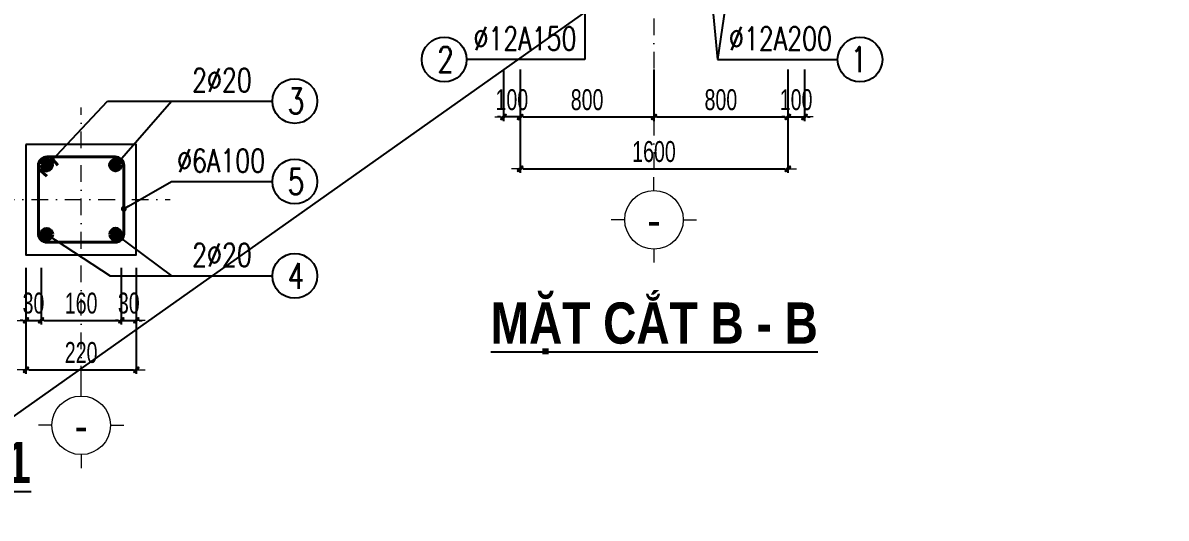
# Model space of a CAD drawing. Header units: millimetres. Extents: x -295047 to 29144, y -724756 to -246879.
# Drawn here: x -132418 to -125581, y -351839 to -348879 of the extents above; entities that cross this region are included whole.
import ezdxf
from ezdxf.enums import TextEntityAlignment as Align

# ---------------------------------------------------------------- set-up
doc = ezdxf.new("R2010")
doc.units = ezdxf.units.MM
doc.header["$MEASUREMENT"] = 0
doc.header["$PDMODE"] = 32
doc.linetypes.add('DASHDOT', pattern=[1, 0.5, -0.25, 0, -0.25])
doc.layers.get('Defpoints').update_dxf_attribs({"color": 1})
doc.layers.add('KCS_Plotter', color=11, linetype='Continuous', plot=False)
for name, color, linetype, lineweight in [('LC Dim', 8, 'Continuous', 18), ('LC ISO', 153, 'Continuous', 13), ('LC Net dam2', 6, 'Continuous', 40), ('LC Net dam3', 1, 'Continuous', 60), ('LC Net manh', 219, 'Continuous', 5), ('LC Net thay', 7, 'Continuous', 25), ('LC Net truc', 79, 'DASHDOT', 13), ('LC Text1', 3, 'Continuous', 20), ('LC Text2', 7, 'Continuous', 25)]:
    doc.layers.add(name, color=color, linetype=linetype, lineweight=lineweight)
doc.styles.add('HOATBIF', font='hoatbif.shx', dxfattribs={"width": 0.7})
doc.styles.add('LC 1', font='VHAVANB_1.TTF')
doc.styles.add('LC 3', font='vnsimli.shx', dxfattribs={"width": 0.75})
doc.styles.add('LC3', font='VHARIALB_1.TTF', dxfattribs={"width": 0.8})
doc.dimstyles.new('1-100(1-50)', dxfattribs={"dimscale": 50, "dimtxt": 2.5, "dimasz": 0.35, "dimexe": 0.5, "dimexo": 0, "dimgap": 0.8, "dimtad": 1, "dimdec": 0, "dimzin": 0, "dimdsep": 46, "dimtxsty": 'HOATBIF', "dimblk1": 'DOT', "dimblk2": 'DOT', "dimsah": 1, "dimcen": -1, "dimdle": 1, "dimclrd": 256, "dimclre": 256, "dimclrt": 4, "dimadec": 3, "dimazin": 2, "dimtfac": 0.333333, "dimtdec": 0, "dimtix": 1, "dimtmove": 2, "dimatfit": 3, "dimldrblk": 'DOT', "dimfxl": 1, "dimtvp": 0.833333, "dimtolj": 1, "dimtzin": 0, "dimarcsym": 0})

# ---------------------------------------------------------------- blocks, each defined once
blk = doc.blocks.new('theptron1')
at = {"layer": 'LC Net dam3'}
for p, q in [((-0.5, 0), (0.5, 0)), ((-0.35, 0.35), (0.35, -0.35)), ((0.35, 0.35), (-0.35, -0.35)), ((0, 0.5), (0, -0.5))]:
    blk.add_line(p, q, dxfattribs=at)
blk.add_circle((0, 0), 0.5, dxfattribs=at)
blk = doc.blocks.new('DOT')
at = {"layer": 'LC Dim'}
blk.add_line((-3, 0), (3, 0), dxfattribs=at)
at = {"layer": 'LC Dim', "color": 4}
blk.add_line((-1, -1), (1, 1), dxfattribs=at)
blk.add_lwpolyline([(0.5, 1), (-1, -0.5), (-0.5, -1), (1, 0.5)], close=True, dxfattribs=at)
blk = doc.blocks.new('*D113')
at = {"layer": 'Defpoints', "color": 0, "ltscale": 2, "transparency": 16777216}
for p in [(-132399.8, -350343.7), (-132309.8, -350343.7), (-132309.8, -350657)]:
    blk.add_point(p, dxfattribs=at)
at = {"layer": 'LC Dim', "lineweight": -2, "ltscale": 2, "transparency": 16777216}
for p, q in [((-132399.8, -350343.7), (-132399.8, -350682)), ((-132309.8, -350343.7), (-132309.8, -350682)), ((-132417.3, -350657), (-132434.8, -350657)), ((-132399.8, -350657), (-132309.8, -350657)), ((-132292.3, -350657), (-132274.8, -350657))]:
    blk.add_line(p, q, dxfattribs=at)
at = {"layer": 'LC Dim', "lineweight": -2, "ltscale": 2, "transparency": 16777216, "xscale": 17.5, "yscale": 17.5, "zscale": 17.5}
blk.add_blockref('DOT', (-132399.8, -350657), dxfattribs=at)
at = {"layer": 'LC Dim', "lineweight": -2, "ltscale": 2, "transparency": 16777216, "xscale": 17.5, "yscale": 17.5, "zscale": 17.5, "rotation": 180}
blk.add_blockref('DOT', (-132309.8, -350657), dxfattribs=at)
at = {"layer": 'LC Dim', "color": 4, "ltscale": 2, "transparency": 16777216, "insert": (-132354.8, -350554.5), "char_height": 125, "attachment_point": 5, "style": 'HOATBIF'}
blk.add_mtext('\\A1;30', dxfattribs=at)
blk = doc.blocks.new('*D114')
at = {"layer": 'Defpoints', "color": 0, "ltscale": 2, "transparency": 16777216}
for p in [(-132309.8, -350343.7), (-131829.8, -350343.7), (-131829.8, -350657)]:
    blk.add_point(p, dxfattribs=at)
at = {"layer": 'LC Dim', "lineweight": -2, "ltscale": 2, "transparency": 16777216}
for p, q in [((-132309.8, -350343.7), (-132309.8, -350682)), ((-131829.8, -350343.7), (-131829.8, -350682)), ((-132292.3, -350657), (-131847.3, -350657))]:
    blk.add_line(p, q, dxfattribs=at)
at = {"layer": 'LC Dim', "lineweight": -2, "ltscale": 2, "transparency": 16777216, "xscale": 17.5, "yscale": 17.5, "zscale": 17.5, "rotation": 180}
blk.add_blockref('DOT', (-132309.8, -350657), dxfattribs=at)
at = {"layer": 'LC Dim', "lineweight": -2, "ltscale": 2, "transparency": 16777216, "xscale": 17.5, "yscale": 17.5, "zscale": 17.5}
blk.add_blockref('DOT', (-131829.8, -350657), dxfattribs=at)
at = {"layer": 'LC Dim', "color": 4, "ltscale": 2, "transparency": 16777216, "insert": (-132069.8, -350554.5), "char_height": 125, "attachment_point": 5, "style": 'HOATBIF'}
blk.add_mtext('\\A1;160', dxfattribs=at)
blk = doc.blocks.new('*D115')
at = {"layer": 'Defpoints', "color": 0, "ltscale": 2, "transparency": 16777216}
for p in [(-131829.8, -350343.7), (-131739.8, -350343.7), (-131739.8, -350657)]:
    blk.add_point(p, dxfattribs=at)
at = {"layer": 'LC Dim', "lineweight": -2, "ltscale": 2, "transparency": 16777216}
for p, q in [((-131829.8, -350343.7), (-131829.8, -350682)), ((-131739.8, -350343.7), (-131739.8, -350682)), ((-131847.3, -350657), (-131864.8, -350657)), ((-131829.8, -350657), (-131739.8, -350657)), ((-131722.3, -350657), (-131704.8, -350657))]:
    blk.add_line(p, q, dxfattribs=at)
at = {"layer": 'LC Dim', "lineweight": -2, "ltscale": 2, "transparency": 16777216, "xscale": 17.5, "yscale": 17.5, "zscale": 17.5}
blk.add_blockref('DOT', (-131829.8, -350657), dxfattribs=at)
at = {"layer": 'LC Dim', "lineweight": -2, "ltscale": 2, "transparency": 16777216, "xscale": 17.5, "yscale": 17.5, "zscale": 17.5, "rotation": 180}
blk.add_blockref('DOT', (-131739.8, -350657), dxfattribs=at)
at = {"layer": 'LC Dim', "color": 4, "ltscale": 2, "transparency": 16777216, "insert": (-131784.8, -350554.5), "char_height": 125, "attachment_point": 5, "style": 'HOATBIF'}
blk.add_mtext('\\A1;30', dxfattribs=at)
blk = doc.blocks.new('*D116')
at = {"layer": 'Defpoints', "color": 0, "ltscale": 2, "transparency": 16777216}
for p in [(-132399.8, -350343.7), (-131739.8, -350343.7), (-131739.8, -350952.3)]:
    blk.add_point(p, dxfattribs=at)
at = {"layer": 'LC Dim', "lineweight": -2, "ltscale": 2, "transparency": 16777216}
for p, q in [((-132399.8, -350343.7), (-132399.8, -350977.3)), ((-131739.8, -350343.7), (-131739.8, -350977.3)), ((-132382.3, -350952.3), (-131757.3, -350952.3))]:
    blk.add_line(p, q, dxfattribs=at)
at = {"layer": 'LC Dim', "lineweight": -2, "ltscale": 2, "transparency": 16777216, "xscale": 17.5, "yscale": 17.5, "zscale": 17.5, "rotation": 180}
blk.add_blockref('DOT', (-132399.8, -350952.3), dxfattribs=at)
at = {"layer": 'LC Dim', "lineweight": -2, "ltscale": 2, "transparency": 16777216, "xscale": 17.5, "yscale": 17.5, "zscale": 17.5}
blk.add_blockref('DOT', (-131739.8, -350952.3), dxfattribs=at)
at = {"layer": 'LC Dim', "color": 4, "ltscale": 2, "transparency": 16777216, "insert": (-132069.8, -350849.8), "char_height": 125, "attachment_point": 5, "style": 'HOATBIF'}
blk.add_mtext('\\A1;220', dxfattribs=at)
blk = doc.blocks.new('TIEUDE1')
at = {"layer": 'LC Text2', "color": 7, "style": 'LC 1'}
blk.add_attdef('TIªU§Ò', text='', height=5, dxfattribs=at).set_placement((0, 0), align=Align.BOTTOM_CENTER)
blk.add_attdef('TL', text='', height=3, dxfattribs=at).set_placement((0, -2), align=Align.TOP_CENTER)
blk = doc.blocks.new('TTRUC')
at = {"layer": 'LC ISO'}
for p, q in [((0, 6.95), (0, 10.13)), ((-6.95, 0), (-10.13, 0)), ((6.95, 0), (10.13, 0)), ((0, -6.95), (0, -10.13))]:
    blk.add_line(p, q, dxfattribs=at)
at = {"layer": 'LC Net manh'}
blk.add_circle((0, 0), 6.95, dxfattribs=at)
blk = doc.blocks.new('*D121')
at = {"layer": 'Defpoints', "color": 0, "ltscale": 2, "transparency": 16777216}
for p in [(-129443.8, -349156.5), (-128643.8, -349156.5), (-128643.8, -349441.1)]:
    blk.add_point(p, dxfattribs=at)
at = {"layer": 'LC Dim', "lineweight": -2, "ltscale": 2, "transparency": 16777216}
for p, q in [((-129443.8, -349156.5), (-129443.8, -349466.1)), ((-128643.8, -349156.5), (-128643.8, -349466.1)), ((-129426.3, -349441.1), (-128661.3, -349441.1))]:
    blk.add_line(p, q, dxfattribs=at)
at = {"layer": 'LC Dim', "lineweight": -2, "ltscale": 2, "transparency": 16777216, "xscale": 17.5, "yscale": 17.5, "zscale": 17.5, "rotation": 180}
blk.add_blockref('DOT', (-129443.8, -349441.1), dxfattribs=at)
at = {"layer": 'LC Dim', "lineweight": -2, "ltscale": 2, "transparency": 16777216, "xscale": 17.5, "yscale": 17.5, "zscale": 17.5}
blk.add_blockref('DOT', (-128643.8, -349441.1), dxfattribs=at)
at = {"layer": 'LC Dim', "color": 4, "ltscale": 2, "transparency": 16777216, "insert": (-129043.8, -349338.6), "char_height": 125, "attachment_point": 5, "style": 'HOATBIF'}
blk.add_mtext('\\A1;800', dxfattribs=at)
blk = doc.blocks.new('*D122')
at = {"layer": 'Defpoints', "color": 0, "ltscale": 2, "transparency": 16777216}
for p in [(-128643.8, -349156.5), (-127843.8, -349156.5), (-127843.8, -349441.1)]:
    blk.add_point(p, dxfattribs=at)
at = {"layer": 'LC Dim', "lineweight": -2, "ltscale": 2, "transparency": 16777216}
for p, q in [((-128643.8, -349156.5), (-128643.8, -349466.1)), ((-127843.8, -349156.5), (-127843.8, -349466.1)), ((-128626.3, -349441.1), (-127861.3, -349441.1))]:
    blk.add_line(p, q, dxfattribs=at)
at = {"layer": 'LC Dim', "lineweight": -2, "ltscale": 2, "transparency": 16777216, "xscale": 17.5, "yscale": 17.5, "zscale": 17.5, "rotation": 180}
blk.add_blockref('DOT', (-128643.8, -349441.1), dxfattribs=at)
at = {"layer": 'LC Dim', "lineweight": -2, "ltscale": 2, "transparency": 16777216, "xscale": 17.5, "yscale": 17.5, "zscale": 17.5}
blk.add_blockref('DOT', (-127843.8, -349441.1), dxfattribs=at)
at = {"layer": 'LC Dim', "color": 4, "ltscale": 2, "transparency": 16777216, "insert": (-128243.8, -349338.6), "char_height": 125, "attachment_point": 5, "style": 'HOATBIF'}
blk.add_mtext('\\A1;800', dxfattribs=at)
blk = doc.blocks.new('*D123')
at = {"layer": 'Defpoints', "color": 0, "ltscale": 2, "transparency": 16777216}
for p in [(-129443.8, -349156.5), (-127843.8, -349156.5), (-127843.8, -349751)]:
    blk.add_point(p, dxfattribs=at)
at = {"layer": 'LC Dim', "lineweight": -2, "ltscale": 2, "transparency": 16777216}
for p, q in [((-129443.8, -349156.5), (-129443.8, -349776)), ((-127843.8, -349156.5), (-127843.8, -349776)), ((-129426.3, -349751), (-127861.3, -349751))]:
    blk.add_line(p, q, dxfattribs=at)
at = {"layer": 'LC Dim', "lineweight": -2, "ltscale": 2, "transparency": 16777216, "xscale": 17.5, "yscale": 17.5, "zscale": 17.5, "rotation": 180}
blk.add_blockref('DOT', (-129443.8, -349751), dxfattribs=at)
at = {"layer": 'LC Dim', "lineweight": -2, "ltscale": 2, "transparency": 16777216, "xscale": 17.5, "yscale": 17.5, "zscale": 17.5}
blk.add_blockref('DOT', (-127843.8, -349751), dxfattribs=at)
at = {"layer": 'LC Dim', "color": 4, "ltscale": 2, "transparency": 16777216, "insert": (-128643.8, -349648.5), "char_height": 125, "attachment_point": 5, "style": 'HOATBIF'}
blk.add_mtext('\\A1;1600', dxfattribs=at)
blk = doc.blocks.new('*D124')
at = {"layer": 'Defpoints', "color": 0, "ltscale": 2, "transparency": 16777216}
for p in [(-129543.8, -349156.5), (-129443.8, -349156.5), (-129543.8, -349441.1)]:
    blk.add_point(p, dxfattribs=at)
at = {"layer": 'LC Dim', "lineweight": -2, "ltscale": 2, "transparency": 16777216}
for p, q in [((-129543.8, -349156.5), (-129543.8, -349466.1)), ((-129443.8, -349156.5), (-129443.8, -349466.1)), ((-129561.3, -349441.1), (-129578.8, -349441.1)), ((-129443.8, -349441.1), (-129543.8, -349441.1)), ((-129426.3, -349441.1), (-129408.8, -349441.1))]:
    blk.add_line(p, q, dxfattribs=at)
at = {"layer": 'LC Dim', "lineweight": -2, "ltscale": 2, "transparency": 16777216, "xscale": 17.5, "yscale": 17.5, "zscale": 17.5}
blk.add_blockref('DOT', (-129543.8, -349441.1), dxfattribs=at)
at = {"layer": 'LC Dim', "lineweight": -2, "ltscale": 2, "transparency": 16777216, "xscale": 17.5, "yscale": 17.5, "zscale": 17.5, "rotation": 180}
blk.add_blockref('DOT', (-129443.8, -349441.1), dxfattribs=at)
at = {"layer": 'LC Dim', "color": 4, "ltscale": 2, "transparency": 16777216, "insert": (-129493.8, -349338.6), "char_height": 125, "attachment_point": 5, "style": 'HOATBIF'}
blk.add_mtext('\\A1;100', dxfattribs=at)
blk = doc.blocks.new('*D125')
at = {"layer": 'Defpoints', "color": 0, "ltscale": 2, "transparency": 16777216}
for p in [(-127843.8, -349156.5), (-127743.8, -349156.5), (-127743.8, -349441.1)]:
    blk.add_point(p, dxfattribs=at)
at = {"layer": 'LC Dim', "lineweight": -2, "ltscale": 2, "transparency": 16777216}
for p, q in [((-127843.8, -349156.5), (-127843.8, -349466.1)), ((-127743.8, -349156.5), (-127743.8, -349466.1)), ((-127861.3, -349441.1), (-127878.8, -349441.1)), ((-127843.8, -349441.1), (-127743.8, -349441.1)), ((-127726.3, -349441.1), (-127708.8, -349441.1))]:
    blk.add_line(p, q, dxfattribs=at)
at = {"layer": 'LC Dim', "lineweight": -2, "ltscale": 2, "transparency": 16777216, "xscale": 17.5, "yscale": 17.5, "zscale": 17.5}
blk.add_blockref('DOT', (-127843.8, -349441.1), dxfattribs=at)
at = {"layer": 'LC Dim', "lineweight": -2, "ltscale": 2, "transparency": 16777216, "xscale": 17.5, "yscale": 17.5, "zscale": 17.5, "rotation": 180}
blk.add_blockref('DOT', (-127743.8, -349441.1), dxfattribs=at)
at = {"layer": 'LC Dim', "color": 4, "ltscale": 2, "transparency": 16777216, "insert": (-127793.8, -349338.6), "char_height": 125, "attachment_point": 5, "style": 'HOATBIF'}
blk.add_mtext('\\A1;100', dxfattribs=at)

msp = doc.modelspace()

# ---------------------------------------------------------------- linework, layer by layer
at = {"layer": 'KCS_Plotter', "ltscale": 2}
msp.add_line((-144104.2, -359455.3), (-123104.2, -344605.3), dxfattribs=at)
at = {"layer": 'LC Net dam2'}
for p, q in [((-132252.1, -349680.1), (-132209, -349728.4)), ((-132324.8, -349751.3), (-132275.7, -349795.1))]:
    msp.add_line(p, q, dxfattribs=at)
msp.add_lwpolyline([(-132324.8, -349731.1), (-132324.8, -350139, 0.414214), (-132273.7, -350190.1), (-131865.8, -350190.1, 0.414214), (-131814.8, -350139), (-131814.8, -349731.1, 0.414214), (-131865.8, -349680.1), (-132273.7, -349680.1, 0.414214)], format="xyb", close=True, dxfattribs=at)
at = {"layer": 'LC Net thay', "linetype": 'Continuous', "ltscale": 1000}
msp.add_lwpolyline([(-132399.8, -349605.1), (-132399.8, -350265.1), (-131739.8, -350265.1), (-131739.8, -349605.1)], close=True, dxfattribs=at)
at = {"layer": 'LC Net truc', "ltscale": 200}
for p, q in [((-128643.8, -345250.3), (-128643.8, -349825.6)), ((-132069.8, -351029), (-132069.8, -349385.2)), ((-133167.8, -349935.1), (-131537.5, -349935.1))]:
    msp.add_line(p, q, dxfattribs=at)
at = {"layer": 'LC Text2', "ltscale": 100}
for centre in [(-129898.4, -349097.7), (-127411.8, -349097.7), (-130792, -349346), (-130792, -349827.3), (-130792, -350391.2)]:
    msp.add_circle(centre, 133.8, dxfattribs=at)

# ---------------------------------------------------------------- block references
at = {"layer": 'LC Dim', "yscale": 60.00000000069849}
for p, xscale, zscale in [((-132275.9, -349728.2), -60.00000000069849, 60.00000000064909), ((-131863.6, -349728.2), 60.00000000069849, 60.00000000069849)]:
    msp.add_blockref('theptron1', p, dxfattribs=dict(at, xscale=xscale, zscale=zscale))
for p, xscale, zscale, rotation in [((-132275.9, -350142), 60.00000000069849, 60.00000000069849, 180.0000000004822), ((-131863.6, -350142), -60.00000000069849, 60.00000000064909, 180)]:
    msp.add_blockref('theptron1', p, dxfattribs=dict(at, xscale=xscale, zscale=zscale, rotation=rotation))
at = {"layer": 'LC ISO', "xscale": 25.19610424696835, "yscale": 25.19610424696835, "zscale": 25.19610424696835}
for p in [(-128643.8, -350055.4), (-132069.8, -351284.2)]:
    msp.add_blockref('TTRUC', p, dxfattribs=at)
at = {"layer": 'LC Text2'}
ref = msp.add_blockref('TIEUDE1', (-128642, -350869.9), dxfattribs=dict(at, xscale=50.00000000009664, yscale=50.00000000009664, zscale=50.00000000009664))
ref.add_attrib('TIªU§Ò', '%%UmÆt c¾t b - b', dxfattribs={"color": 7, "height": 246.221, "style": 'LC3', "width": 0.8}).set_placement((-128642, -350869.9), align=Align.BOTTOM_CENTER)
ref = msp.add_blockref('TIEUDE1', (-133296, -351703.6), dxfattribs=dict(at, xscale=-50.00000000009664, yscale=50.00000000009664, zscale=50.00000000009664))
ref.add_attrib('TIªU§Ò', '%%UmÆt c¾t 1 - 1', dxfattribs={"color": 7, "height": 246.221, "style": 'LC3', "width": 0.8}).set_placement((-133301.9, -351703.6), align=Align.BOTTOM_CENTER)

# ---------------------------------------------------------------- texts
at = {"layer": 'LC Text1', "ltscale": 0.2, "style": 'LC 1', "width": 0.9}
for p in [(-128643.8, -350215.9), (-132069.8, -351444.7)]:
    msp.add_text('-', height=197.3, dxfattribs=at).set_placement(p, align=Align.BOTTOM_CENTER)
at = {"layer": 'LC Text2', "linetype": 'ByBlock', "style": 'LC 3', "width": 0.75}
for s, p in [('%%C12A150', (-129723.3, -349042.2)), ('%%C12A200', (-128195.6, -349042.2)), ('2%%C20', (-131406.4, -349290.6)), ('%%C6A100', (-131496.1, -349771.9)), ('2%%C20', (-131406.4, -350335.8))]:
    msp.add_text(s, height=138.89, dxfattribs=at).set_placement(p)
at = {"layer": 'LC Text2', "ltscale": 100, "style": 'LC 3', "width": 0.75}
msp.add_text('2', height=152.8, rotation=360, dxfattribs=at).set_placement((-129890.9, -349097.7), align=Align.MIDDLE_CENTER)
for s, p in [('1', (-127419.4, -349097.7)), ('3', (-130784.4, -349346)), ('5', (-130784.4, -349827.3)), ('4', (-130784.4, -350391.2))]:
    msp.add_text(s, height=152.8, dxfattribs=at).set_placement(p, align=Align.MIDDLE_CENTER)

# ---------------------------------------------------------------- dimensions: what is measured, and where the dimension line sits
at = {"layer": 'LC Dim', "ltscale": 2}
for base, p1, p2, picture, middle in [((-129543.8, -349441.1), (-129443.8, -349156.5), (-129543.8, -349156.5), '*D124', (-129493.8, -349338.6)), ((-128643.8, -349441.1), (-129443.8, -349156.5), (-128643.8, -349156.5), '*D121', (-129043.8, -349338.6)), ((-127843.8, -349751), (-129443.8, -349156.5), (-127843.8, -349156.5), '*D123', (-128643.8, -349648.5)), ((-127843.8, -349441.1), (-128643.8, -349156.5), (-127843.8, -349156.5), '*D122', (-128243.8, -349338.6)), ((-127743.8, -349441.1), (-127843.8, -349156.5), (-127743.8, -349156.5), '*D125', (-127793.8, -349338.6))]:
    dim = msp.add_linear_dim(base=base, p1=p1, p2=p2, dimstyle='1-100(1-50)', dxfattribs=at)
    dim.commit()
    dim.dimension.update_dxf_attribs({"geometry": picture, "text_midpoint": middle})
for base, p1, p2, picture, middle in [((-132309.8, -350657), (-132399.8, -350343.7), (-132309.8, -350343.7), '*D113', (-132354.8, -350554.5)), ((-131739.8, -350952.3), (-132399.8, -350343.7), (-131739.8, -350343.7), '*D116', (-132069.8, -350849.8)), ((-131829.8, -350657), (-132309.8, -350343.7), (-131829.8, -350343.7), '*D114', (-132069.8, -350554.5)), ((-131739.8, -350657), (-131829.8, -350343.7), (-131739.8, -350343.7), '*D115', (-131784.8, -350554.5))]:
    dim = msp.add_linear_dim(base=base, p1=p1, p2=p2, dimstyle='1-100(1-50)', override={"dimlfac": 0.333333}, dxfattribs=at)
    dim.commit()
    dim.dimension.update_dxf_attribs({"geometry": picture, "text_midpoint": middle})

# ---------------------------------------------------------------- leaders
for points in [[(-128323.5, -348473.8), (-128263.5, -349097.7), (-127647.1, -349097.7)], [(-128173.3, -348473.8), (-128263.5, -349097.7), (-127545.6, -349097.7)], [(-129058.1, -348503.8), (-129058.1, -349097.7), (-129764.6, -349097.7)], [(-132277.8, -349735.8), (-131911.5, -349346), (-131493.6, -349346)], [(-131868.9, -349735.8), (-131529.6, -349346), (-130925.8, -349346)], [(-131814.8, -349990.3), (-131529.6, -349827.3), (-130925.8, -349827.3)], [(-132277.8, -350142), (-131896.5, -350391.2), (-131493.6, -350391.2)], [(-131863.6, -350142), (-131529.6, -350391.2), (-130925.8, -350391.2)]]:
    msp.add_leader(points, dimstyle='1-100(1-50)', override={"dimasz": 0.7}, dxfattribs=at)

doc.saveas('drawing.dxf')
